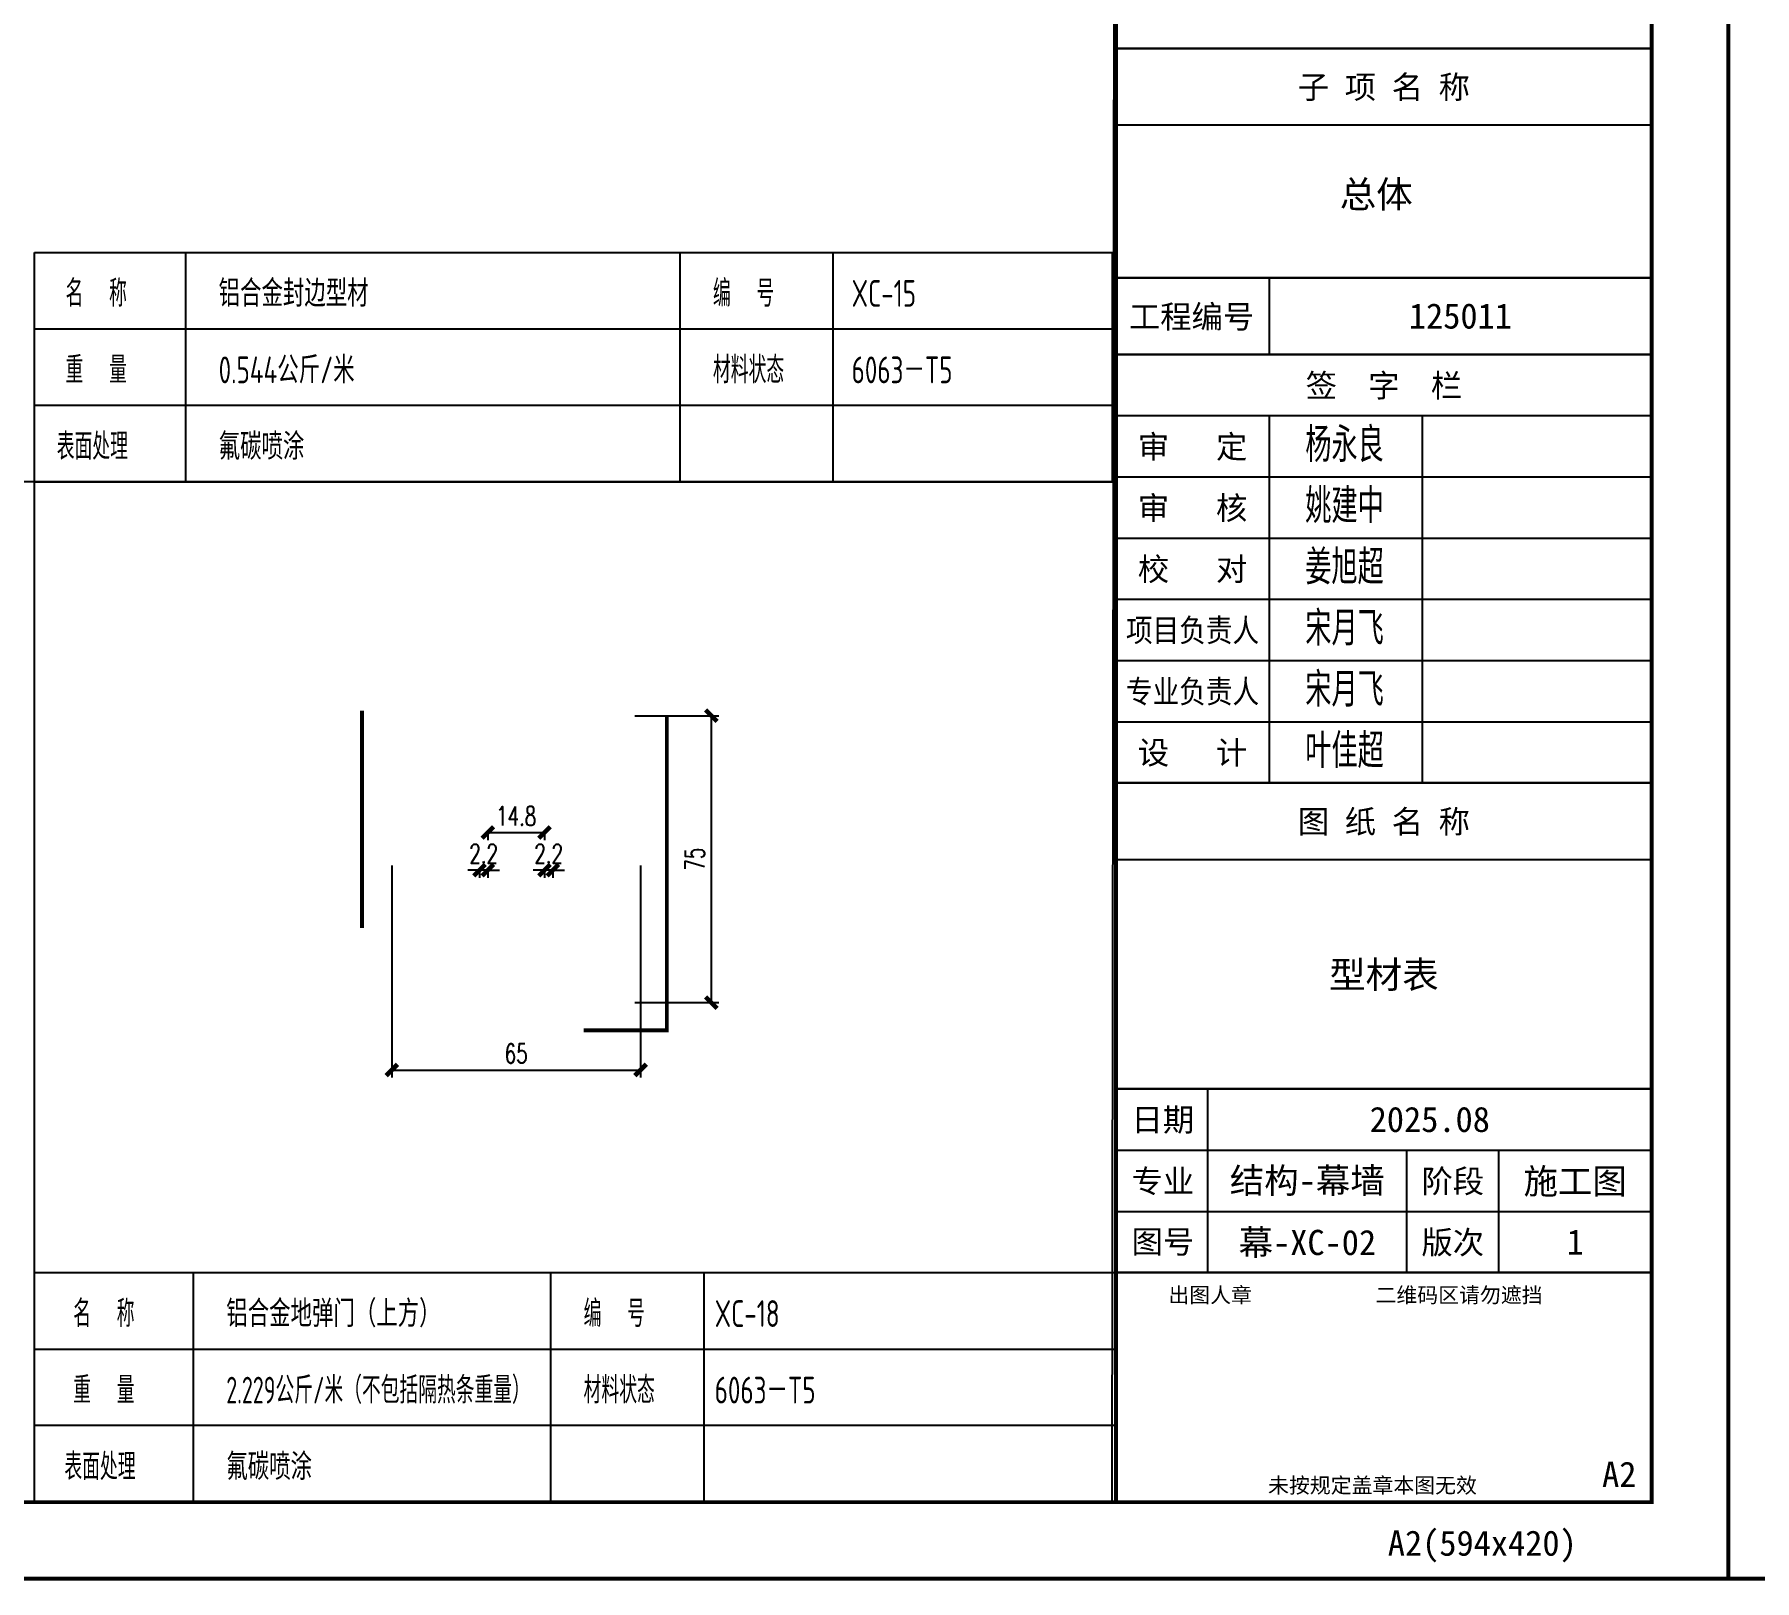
# Model space of a CAD drawing. Extents: x -51737 to 14768, y -80661 to -36245.
# Drawn here: x -49803.4 to -49353.8, y -80660.6 to -80256.5 of the extents above; entities that cross this region are included whole.
import ezdxf
from ezdxf.enums import TextEntityAlignment as Align

# ---------------------------------------------------------------- set-up
doc = ezdxf.new("R2010")
doc.units = 0
doc.linetypes.add('DASHED2', pattern=[9.525, 6.35, -3.175])
for name, color, linetype in [('0-cxFrame', 155, 'Continuous'), ('0-symbol', 71, 'Continuous'), ('0-text', 7, 'Continuous'), ('0-细实线', 6, 'Continuous'), ('DIM', 173, 'Continuous'), ('qianming', 155, 'Continuous')]:
    doc.layers.add(name, color=color, linetype=linetype)
doc.layers.add('0-cxText', color=131, linetype='Continuous', lineweight=25)
doc.layers.add('0-图框', color=7, linetype='Continuous', lineweight=20)
doc.styles.add('BZHZ', font='bzxw', dxfattribs={"width": 0.8, "bigfont": 'bzhz'})
doc.styles.add('CHINESE', font='ros1.shx', dxfattribs={"width": 0.8, "bigfont": 'hztxt.shx'})
doc.styles.add('cx_biaoti', font='')
doc.styles.add('cx_tuming', font='simhei.ttf')
doc.styles.add('cx_tuqian1', font='')
doc.styles.add('DHTEXT-1', font='ROMANS.shx', dxfattribs={"width": 0.7, "bigfont": 'CHINESE.shx'})
doc.styles.add('样式 1', font='romans.shx', dxfattribs={"width": 0.7, "bigfont": 'chinese.shx'})
doc.styles.add('黑体', font='simhei.ttf', dxfattribs={"height": 12})
doc.styles.get('cx_biaoti').set_extended_font_data('SimSun')
doc.styles.get('cx_tuqian1').set_extended_font_data('SimSun')
doc.dimstyles.new('ZN2', dxfattribs={"dimscale": 2, "dimtxt": 2.5, "dimasz": 1.5, "dimexe": 1, "dimexo": 2, "dimgap": 0.9, "dimtad": 1, "dimdec": 1, "dimdsep": 46, "dimtxsty": 'DHTEXT-1', "dimblk": 'ARCHTICK', "dimcen": 2.5, "dimclrd": 173, "dimclre": 173, "dimclrt": 7, "dimazin": 2, "dimtfac": 1, "dimtdec": 1, "dimtix": 1, "dimtmove": 2, "dimatfit": 3, "dimfxl": 0, "dimtolj": 1, "dimtzin": 0, "dimarcsym": 0})

# ---------------------------------------------------------------- blocks, each defined once
blk = doc.blocks.new('zjcx_lan_qianzi(Dragon)')
for p, q in [((-7000, 4800), (0, 4800)), ((-5000, 4800), (-5000, 0)), ((-3000, 4800), (-3000, 0)), ((-7000, 4000), (0, 4000)), ((-7000, 3200), (0, 3200)), ((-7000, 2400), (0, 2400)), ((-7000, 1600), (0, 1600)), ((-7000, 800), (0, 800))]:
    blk.add_line(p, q)
at = {"const_width": 30}
blk.add_lwpolyline([(-7000, 5600), (0, 5600)], dxfattribs=at)
blk.add_lwpolyline([(-7000, 5600), (0, 5600), (0, 0), (-7000, 0)], close=True, dxfattribs=at)
at = {"style": 'cx_biaoti'}
for s, p in [('签  字  栏', (-3500, 5200)), ('审   定', (-6000, 4400)), ('审   核', (-6000, 3600)), ('校   对', (-6000, 2800)), ('设   计', (-6000, 400))]:
    blk.add_text(s, height=300, dxfattribs=at).set_placement(p, align=Align.MIDDLE)
at = {"style": 'cx_biaoti', "width": 0.85}
for s, p in [('项目负责人', (-6000, 2000)), ('专业负责人', (-6000, 1200))]:
    blk.add_text(s, height=300, dxfattribs=at).set_placement(p, align=Align.MIDDLE)
blk = doc.blocks.new('T-签字(Dragon)')
at = {"layer": '0-cxFrame'}
blk.add_blockref('zjcx_lan_qianzi(Dragon)', (0, 0), dxfattribs=at)
at = {"layer": 'qianming', "style": 'BZHZ', "width": 0.8}
for s, p in [('杨永良', (-4014, 4444)), ('姚建中', (-4014, 3644)), ('姜旭超', (-4014, 2844)), ('宋月飞', (-4014, 2044)), ('宋月飞', (-4014, 1244)), ('叶佳超', (-4014, 444))]:
    blk.add_text(s, height=450, dxfattribs=at).set_placement(p, align=Align.MIDDLE)
blk = doc.blocks.new('zjcx_lan_tuming(Dragon)')
for p, q in [((-7000, 8400), (0, 8400)), ((-5800, 3000), (-5800, 5400)), ((-7000, 4600), (0, 4600)), ((-3200, 3000), (-3200, 4600)), ((-2000, 3000), (-2000, 4600)), ((-7000, 3800), (0, 3800))]:
    blk.add_line(p, q)
at = {"const_width": 30}
for points in [[(-7000, 9400), (0, 9400)], [(-7000, 5400), (0, 5400)], [(-7000, 3000), (0, 3000)], [(-7000, 0), (0, 0)]]:
    blk.add_lwpolyline(points, dxfattribs=at)
blk.add_lwpolyline([(-7000, 9400), (0, 9400), (0, 0), (-7000, 0)], close=True)
at = {"style": 'cx_biaoti'}
for s, p in [('图 纸 名 称', (-3500, 8900)), ('日期', (-6388, 5000)), ('专业', (-6388, 4200)), ('阶段', (-2600, 4200)), ('图号', (-6388, 3400)), ('版次', (-2600, 3400))]:
    blk.add_text(s, height=300, dxfattribs=at).set_placement(p, align=Align.MIDDLE)
for s, p in [('出图人章', (-6316, 2607)), ('二维码区请勿遮挡', (-3609, 2607)), ('未按规定盖章本图无效', (-5013, 120))]:
    blk.add_text(s, height=200, dxfattribs=at).set_placement(p)
blk = doc.blocks.new('T-图签(Dragon)')
blk.add_blockref('zjcx_lan_tuming(Dragon)', (0, 0))
at = {"color": 3, "style": 'cx_biaoti'}
for s, p in [('2025.08', (-2900, 5000)), ('结构-幕墙 ', (-4389, 4210)), ('施工图', (-1000, 4200))]:
    blk.add_text(s, height=330, dxfattribs=at).set_placement(p, align=Align.MIDDLE)
blk = doc.blocks.new('zjcx_lan_xiangmu(Dragon)')
for p, q in [((-7000, 9000), (0, 9000)), ((-7000, 6000), (0, 6000)), ((-7000, 3000), (0, 3000)), ((-5000, 1000), (-5000, 0))]:
    blk.add_line(p, q)
at = {"const_width": 30}
for points in [[(-7000, 10000), (0, 10000)], [(-7000, 7000), (0, 7000)], [(-7000, 7000), (0, 7000)], [(-7000, 4000), (0, 4000)], [(-7000, 4000), (0, 4000)], [(-7000, 1000), (0, 1000)], [(-7000, 0), (0, 0)]]:
    blk.add_lwpolyline(points, dxfattribs=at)
blk.add_lwpolyline([(-7000, 10000), (0, 10000), (0, 0), (-7000, 0)], close=True)
at = {"style": 'cx_biaoti'}
for s, p in [('建 设 单 位', (-3500, 9500)), ('项 目 名 称', (-3500, 6500)), ('子 项 名 称', (-3500, 3500)), ('工程编号', (-6013, 500))]:
    blk.add_text(s, height=300, dxfattribs=at).set_placement(p, align=Align.MIDDLE)
blk = doc.blocks.new('T-项目(Dragon)')
blk.add_blockref('zjcx_lan_xiangmu(Dragon)', (0, 0))
at = {"color": 3, "style": 'cx_tuming'}
for s, height, p in [('嘉兴世赫建达智能装备有限公司', 330, (-6816, 7901)), ('年产500套智能装备建设项目 ', 350, (-6638, 4859)), ('总体', 350, (-4077, 1918))]:
    blk.add_text(s, height=height, dxfattribs=at).set_placement(p)
blk = doc.blocks.new('zjcx_T2(Dragon)')
at = {"layer": '0-cxFrame', "const_width": 50}
blk.add_lwpolyline([(-7000, 40000), (0, 40000), (0, 0), (-7000, 0)], close=True, dxfattribs=at)
at = {"layer": '0-cxFrame'}
for name, p in [('T-项目(Dragon)', (0, 15000)), ('T-签字(Dragon)', (0, 9400)), ('T-图签(Dragon)', (0, 0))]:
    blk.add_blockref(name, p, dxfattribs=at)
blk = doc.blocks.new('TK22.A2 L(Dragon)')
at = {"layer": '0-cxFrame', "color": 7, "const_width": 0.5}
blk.add_lwpolyline([(0, 0), (-594, 0), (-594, 420), (0, 420)], close=True, dxfattribs=at)
at = {"layer": '0-cxFrame', "const_width": 0.5}
for points in [[(-80, 10), (-574, 10), (-574, 410), (-80, 410)], [(-10, 10), (-80, 10), (-80, 410), (-10, 410)]]:
    blk.add_lwpolyline(points, close=True, dxfattribs=at)
at = {"layer": '0-cxFrame', "xscale": 0.01, "yscale": 0.01, "zscale": 0.01}
blk.add_blockref('zjcx_T2(Dragon)', (-10, 10), dxfattribs=at)
at = {"style": '黑体', "flags": 4}
blk.add_attdef('图幅', text='', height=3.3, dxfattribs=at).set_placement((-40, 3), align=Align.RIGHT)
at = {"layer": '0-cxFrame', "style": '黑体'}
blk.add_text('(594x420)', height=3.3, dxfattribs=at).set_placement((-40, 3))
at = {"layer": '0-cxText', "flags": 4}
for tag, height, style, p in [('建设单位', 3.5, 'cx_tuming', (-45, 240)), ('项目名称', 3.5, 'cx_tuming', (-45, 210)), ('子项名称', 3.5, 'cx_tuming', (-45, 180)), ('工程编号', 3.3, 'cx_tuqian1', (-35, 165)), ('图名1', 3.5, 'cx_tuming', (-45, 87)), ('图名2', 3.5, 'cx_tuming', (-45, 79)), ('图名3', 3.5, 'cx_tuming', (-45, 71)), ('出图日期', 3.3, 'cx_tuqian1', (-39, 60)), ('专业', 3.3, 'cx_tuqian1', (-55, 52)), ('图号', 3.3, 'cx_tuqian1', (-55, 44)), ('版次', 3.3, 'cx_tuqian1', (-20, 44))]:
    blk.add_attdef(tag, text='', height=height, dxfattribs=dict(at, style=style)).set_placement(p, align=Align.MIDDLE)
at = {"layer": 'Defpoints', "color": 6, "flags": 4}
for tag, height, style, p in [('tufu', 3.3, '黑体', (-12, 12)), ('dwfname', 4, 'cx_tuqian1', (-80, 3))]:
    blk.add_attdef(tag, text='', height=height, dxfattribs=dict(at, style=style)).set_placement(p, align=Align.RIGHT)
blk = doc.blocks.new('_ArchTick')
at = {"color": 0, "linetype": 'ByBlock', "const_width": 0.4}
blk.add_lwpolyline([(-0.5, -0.5), (0.5, 0.5)], dxfattribs=at)
blk = doc.blocks.new('*D51')
at = {"layer": 'Defpoints', "color": 0, "ltscale": 20, "transparency": 16777216}
for p in [(-49709.97, -80469.75), (-49644.97, -80469.75), (-49644.97, -80527.17)]:
    blk.add_point(p, dxfattribs=at)
at = {"layer": 'DIM', "color": 173, "linetype": 'ByBlock', "lineweight": -2, "ltscale": 20, "transparency": 16777216}
for p, q in [((-49709.97, -80473.75), (-49709.97, -80529.17)), ((-49644.97, -80473.75), (-49644.97, -80529.17)), ((-49709.97, -80527.17), (-49644.97, -80527.17))]:
    blk.add_line(p, q, dxfattribs=at)
at = {"layer": 'DIM', "color": 173, "lineweight": -2, "ltscale": 20, "transparency": 16777216, "xscale": 3, "yscale": 3, "zscale": 3, "rotation": 180}
blk.add_blockref('_ArchTick', (-49709.97, -80527.17), dxfattribs=at)
at = {"layer": 'DIM', "color": 173, "lineweight": -2, "ltscale": 20, "transparency": 16777216, "xscale": 3, "yscale": 3, "zscale": 3}
blk.add_blockref('_ArchTick', (-49644.97, -80527.17), dxfattribs=at)
at = {"layer": 'DIM', "color": 7, "ltscale": 20, "transparency": 16777216, "insert": (-49677.47, -80522.87), "char_height": 5, "attachment_point": 5, "style": 'DHTEXT-1'}
blk.add_mtext('\\A1;65', dxfattribs=at)
blk = doc.blocks.new('*D52')
at = {"layer": 'Defpoints', "color": 0, "ltscale": 20, "transparency": 16777216}
for p in [(-49650.47, -80434.56), (-49650.47, -80509.56), (-49626.48, -80509.56)]:
    blk.add_point(p, dxfattribs=at)
at = {"layer": 'DIM', "color": 173, "linetype": 'ByBlock', "lineweight": -2, "ltscale": 20, "transparency": 16777216}
for p, q in [((-49646.47, -80434.56), (-49624.48, -80434.56)), ((-49626.48, -80434.56), (-49626.48, -80509.56)), ((-49646.47, -80509.56), (-49624.48, -80509.56))]:
    blk.add_line(p, q, dxfattribs=at)
at = {"layer": 'DIM', "color": 173, "lineweight": -2, "ltscale": 20, "transparency": 16777216, "xscale": 3, "yscale": 3, "zscale": 3}
for p, rotation in [((-49626.48, -80434.56), 90), ((-49626.48, -80509.56), 270)]:
    blk.add_blockref('_ArchTick', p, dxfattribs=dict(at, rotation=rotation))
at = {"layer": 'DIM', "color": 7, "ltscale": 20, "transparency": 16777216, "insert": (-49630.78, -80472.06), "char_height": 5, "attachment_point": 5, "rotation": 90, "style": 'DHTEXT-1'}
blk.add_mtext('\\A1;75', dxfattribs=at)
blk = doc.blocks.new('*D81')
at = {"layer": 'Defpoints', "color": 0, "ltscale": 20, "transparency": 16777216}
for p in [(-49687.07, -80470.7), (-49684.87, -80470.7), (-49687.07, -80474.93)]:
    blk.add_point(p, dxfattribs=at)
at = {"layer": 'DIM', "color": 173, "linetype": 'ByBlock', "lineweight": -2, "ltscale": 20, "transparency": 16777216}
for p, q in [((-49687.07, -80474.93), (-49690.07, -80474.93)), ((-49687.07, -80474.7), (-49687.07, -80476.93)), ((-49684.87, -80474.93), (-49687.07, -80474.93)), ((-49684.87, -80474.7), (-49684.87, -80476.93)), ((-49684.87, -80474.93), (-49681.87, -80474.93))]:
    blk.add_line(p, q, dxfattribs=at)
at = {"layer": 'DIM', "color": 173, "lineweight": -2, "ltscale": 20, "transparency": 16777216, "xscale": 3, "yscale": 3, "zscale": 3}
blk.add_blockref('_ArchTick', (-49687.07, -80474.93), dxfattribs=at)
at = {"layer": 'DIM', "color": 173, "lineweight": -2, "ltscale": 20, "transparency": 16777216, "xscale": 3, "yscale": 3, "zscale": 3, "rotation": 180}
blk.add_blockref('_ArchTick', (-49684.87, -80474.93), dxfattribs=at)
at = {"layer": 'DIM', "color": 7, "ltscale": 20, "transparency": 16777216, "insert": (-49685.97, -80470.63), "char_height": 5, "attachment_point": 5, "style": 'DHTEXT-1'}
blk.add_mtext('\\A1;2.2', dxfattribs=at)
blk = doc.blocks.new('*D79')
at = {"layer": 'Defpoints', "color": 0, "ltscale": 20, "transparency": 16777216}
for p in [(-49684.87, -80460.85), (-49670.07, -80460.85), (-49670.07, -80465.09)]:
    blk.add_point(p, dxfattribs=at)
at = {"layer": 'DIM', "color": 173, "linetype": 'ByBlock', "lineweight": -2, "ltscale": 20, "transparency": 16777216}
for p, q in [((-49684.87, -80464.85), (-49684.87, -80467.09)), ((-49684.87, -80465.09), (-49670.07, -80465.09)), ((-49670.07, -80464.85), (-49670.07, -80467.09))]:
    blk.add_line(p, q, dxfattribs=at)
at = {"layer": 'DIM', "color": 173, "lineweight": -2, "ltscale": 20, "transparency": 16777216, "xscale": 3, "yscale": 3, "zscale": 3, "rotation": 180}
blk.add_blockref('_ArchTick', (-49684.87, -80465.09), dxfattribs=at)
at = {"layer": 'DIM', "color": 173, "lineweight": -2, "ltscale": 20, "transparency": 16777216, "xscale": 3, "yscale": 3, "zscale": 3}
blk.add_blockref('_ArchTick', (-49670.07, -80465.09), dxfattribs=at)
at = {"layer": 'DIM', "color": 7, "ltscale": 20, "transparency": 16777216, "insert": (-49677.47, -80460.79), "char_height": 5, "attachment_point": 5, "style": 'DHTEXT-1'}
blk.add_mtext('\\A1;14.8', dxfattribs=at)
blk = doc.blocks.new('*D80')
at = {"layer": 'Defpoints', "color": 0, "ltscale": 20, "transparency": 16777216}
for p in [(-49670.07, -80470.7), (-49667.87, -80470.7), (-49670.07, -80474.93)]:
    blk.add_point(p, dxfattribs=at)
at = {"layer": 'DIM', "color": 173, "linetype": 'ByBlock', "lineweight": -2, "ltscale": 20, "transparency": 16777216}
for p, q in [((-49670.07, -80474.93), (-49673.07, -80474.93)), ((-49670.07, -80474.7), (-49670.07, -80476.93)), ((-49667.87, -80474.93), (-49670.07, -80474.93)), ((-49667.87, -80474.7), (-49667.87, -80476.93)), ((-49667.87, -80474.93), (-49664.87, -80474.93))]:
    blk.add_line(p, q, dxfattribs=at)
at = {"layer": 'DIM', "color": 173, "lineweight": -2, "ltscale": 20, "transparency": 16777216, "xscale": 3, "yscale": 3, "zscale": 3}
blk.add_blockref('_ArchTick', (-49670.07, -80474.93), dxfattribs=at)
at = {"layer": 'DIM', "color": 173, "lineweight": -2, "ltscale": 20, "transparency": 16777216, "xscale": 3, "yscale": 3, "zscale": 3, "rotation": 180}
blk.add_blockref('_ArchTick', (-49667.87, -80474.93), dxfattribs=at)
at = {"layer": 'DIM', "color": 7, "ltscale": 20, "transparency": 16777216, "insert": (-49668.97, -80470.63), "char_height": 5, "attachment_point": 5, "style": 'DHTEXT-1'}
blk.add_mtext('\\A1;2.2', dxfattribs=at)

msp = doc.modelspace()

# ---------------------------------------------------------------- linework, layer by layer
at = {"layer": '0-symbol'}
for p, q in [((-49763.86, -80313.47), (-49763.86, -80373.47)), ((-49634.68, -80313.47), (-49634.68, -80373.47)), ((-49594.68, -80313.47), (-49594.68, -80373.47)), ((-49803.37, -80333.47), (-49521.71, -80333.47)), ((-49521.71, -80353.47), (-49803.37, -80353.47)), ((-49801.37, -80373.47, 0), (-50086.04, -80373.47, 0)), ((-49761.86, -80580.13), (-49761.86, -80640.13)), ((-49668.47, -80580.13), (-49668.47, -80640.13)), ((-49628.47, -80580.13), (-49628.47, -80640.13)), ((-49803.37, -80600.13), (-49520.71, -80600.13)), ((-49520.71, -80620.13), (-49803.37, -80620.13))]:
    msp.add_line(p, q, dxfattribs=at)
for points in [[(-49520.71, -79840.13), (-50507.21, -79840.13), (-50508.21, -80640.13), (-49521.71, -80640.13)], [(-49803.37, -80313.47), (-49521.71, -80313.47), (-49521.71, -80373.47), (-49803.37, -80373.47)], [(-49520.71, -80640.13), (-49803.37, -80640.13), (-49803.37, -80373.47), (-49520.71, -80373.47)], [(-49803.37, -80580.13), (-49520.71, -80580.13), (-49520.71, -80640.13), (-49803.37, -80640.13)]]:
    msp.add_lwpolyline(points, close=True, dxfattribs=at)
at = {"layer": '0-细实线', "color": 3, "linetype": 'DASHED2', "ltscale": 0.5, "const_width": 1}
for points in [[(-49717.77, -80490.08), (-49717.77, -80433.26)], [(-49638.11, -80434.56), (-49638.11, -80516.8), (-49659.81, -80516.8)]]:
    msp.add_lwpolyline(points, dxfattribs=at)

# ---------------------------------------------------------------- block references
at = {"layer": '0-cxFrame'}
ref = msp.add_blockref('TK22.A2 L(Dragon)', (-49360.71, -80660.13), dxfattribs=dict(at, xscale=2, yscale=2, zscale=2))
ref.add_attrib('图名2', '型材表', dxfattribs={"layer": '0-cxText', "height": 7, "style": 'cx_tuming'}).set_placement((-49450.71, -80502.13), align=Align.MIDDLE)
ref.add_attrib('工程编号', '125011', dxfattribs={"layer": '0-cxText', "height": 6.6, "style": 'cx_tuqian1'}).set_placement((-49430.71, -80330.13), align=Align.MIDDLE)
ref.add_attrib('图号', '幕-XC-02', dxfattribs={"layer": '0-cxText', "height": 6.6, "style": 'cx_tuqian1'}).set_placement((-49470.71, -80572.13), align=Align.MIDDLE)
ref.add_attrib('版次', '1', dxfattribs={"layer": '0-cxText', "height": 6.6, "style": 'cx_tuqian1'}).set_placement((-49400.71, -80572.13), align=Align.MIDDLE)
ref.add_attrib('图幅', 'A2', dxfattribs={"layer": '0', "height": 6.6, "style": '黑体'}).set_placement((-49440.71, -80654.13), align=Align.RIGHT)
ref.add_attrib('tufu', 'A2', dxfattribs={"layer": 'Defpoints', "color": 6, "height": 6.6, "style": '黑体'}).set_placement((-49384.71, -80636.13), align=Align.RIGHT)
at = {"layer": '0-cxFrame', "xscale": 2, "yscale": 2, "zscale": 2}
msp.add_blockref('TK22.A2 L(Dragon)', (-48172.71, -80660.13), dxfattribs=at)

# ---------------------------------------------------------------- texts
at = {"layer": '0-text', "color": 3, "style": 'CHINESE'}
for s, width, p in [('铝合金封边型材', 0.8, (-49755.23, -80324.17)), ('XC-15', 0.8, (-49589.81, -80324.17, 0)), ('0.544公斤/米 ', 0.8, (-49755.23, -80344.17)), ('6063－T5', 0.8, (-49589.81, -80344.17)), ('氟碳喷涂', 0.8, (-49755.23, -80364.17)), ('铝合金地弹门（上方）', 0.8, (-49753.23, -80590.84, 0)), ('XC-18', 0.8, (-49625.59, -80590.84)), ('2.229公斤/米（不包括隔热条重量）  ', 0.7, (-49753.23, -80610.84, 0)), ('6063－T5', 0.8, (-49625.59, -80610.84, 0)), ('氟碳喷涂', 0.8, (-49753.23, -80630.84, 0))]:
    msp.add_text(s, height=7, dxfattribs=dict(at, width=width)).set_placement(p, align=Align.MIDDLE_LEFT)
at = {"layer": '0-图框', "style": '样式 1', "width": 0.7}
for s, p in [('名  称', (-49795.23, -80324.17)), ('编  号', (-49626.05, -80324.17)), ('重  量', (-49795.23, -80344.17)), ('材料状态', (-49626.05, -80344.17)), ('表面处理', (-49797.54, -80364.17)), ('名  称', (-49793.23, -80590.84)), ('编  号', (-49659.85, -80590.84)), ('重  量', (-49793.23, -80610.84)), ('材料状态', (-49659.85, -80610.84)), ('表面处理', (-49795.54, -80630.84))]:
    msp.add_text(s, height=7, dxfattribs=at).set_placement(p, align=Align.MIDDLE_LEFT)

# ---------------------------------------------------------------- dimensions: what is measured, and where the dimension line sits
at = {"layer": 'DIM', "ltscale": 20}
dim = msp.add_linear_dim(base=(-49626.48, -80509.56), p1=(-49650.47, -80434.56), p2=(-49650.47, -80509.56), angle=90, dimstyle='ZN2', dxfattribs=at)
dim.commit()
dim.dimension.update_dxf_attribs({"geometry": '*D52', "text_midpoint": (-49630.78, -80472.06)})
for base, p1, p2, picture, middle in [((-49670.07, -80465.09), (-49684.87, -80460.85), (-49670.07, -80460.85), '*D79', (-49677.47, -80460.79)), ((-49687.07, -80474.93), (-49684.87, -80470.7), (-49687.07, -80470.7), '*D81', (-49685.97, -80470.63)), ((-49670.07, -80474.93), (-49667.87, -80470.7), (-49670.07, -80470.7), '*D80', (-49668.97, -80470.63)), ((-49644.97, -80527.17), (-49709.97, -80469.75), (-49644.97, -80469.75), '*D51', (-49677.47, -80522.87))]:
    dim = msp.add_linear_dim(base=base, p1=p1, p2=p2, dimstyle='ZN2', dxfattribs=at)
    dim.commit()
    dim.dimension.update_dxf_attribs({"geometry": picture, "text_midpoint": middle})

doc.saveas('drawing.dxf')
